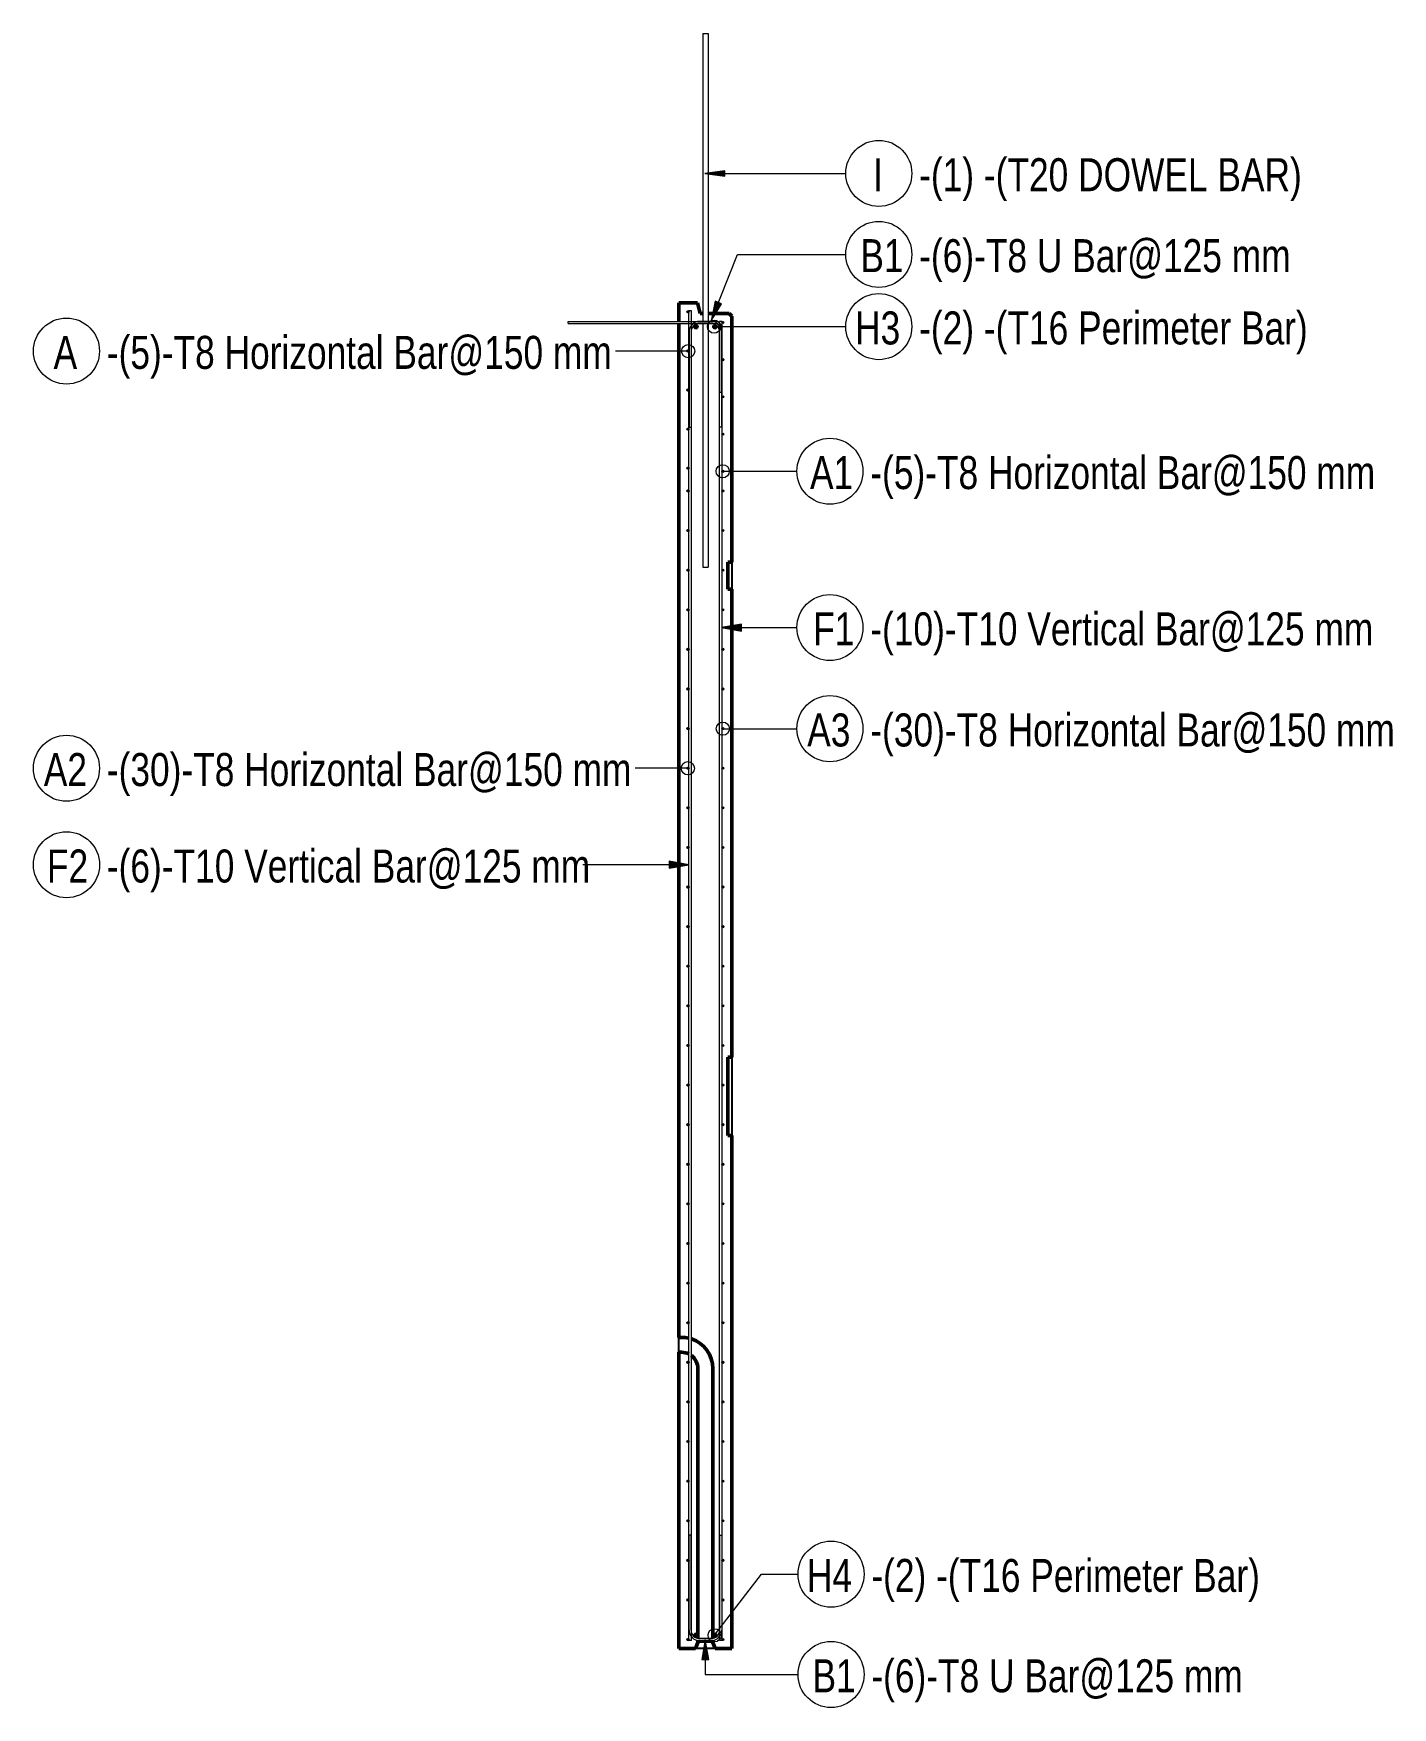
# Model space of a CAD drawing. Header units: millimetres. Extents: x 18954 to 39483, y -1618 to 21231.
# Drawn here: x 34338 to 39483, y -1618 to 4720 of the extents above.
import ezdxf

# ---------------------------------------------------------------- set-up
doc = ezdxf.new("R2010")
doc.units = ezdxf.units.MM
for name, color, linetype, lineweight in [('A-WALL', 113, 'Continuous', 25), ('S-RBAR', 171, 'Continuous', 18), ('S-RBAR-IDEN', 171, 'Continuous', 9)]:
    doc.layers.add(name, color=color, linetype=linetype, lineweight=lineweight)
doc.styles.add('Nirmala UI Semilight', font='NirmalaS.ttf', dxfattribs={"width": 0.8, "height": 125})

# ---------------------------------------------------------------- blocks, each defined once
blk = doc.blocks.new('M_Rebar Tag_rfa MARK - ARROW-794226-Elevation Right 2')
at = {"layer": 'S-RBAR-IDEN'}
blk.add_circle((21021.2, 4190.2), 125, dxfattribs=at)
blk = doc.blocks.new('M_Rebar Tag_rfa Dimension - ARROW-793927-Elevation Right 2')
at = {"layer": 'S-RBAR-IDEN'}
blk.add_circle((21021.2, 3883.7), 125, dxfattribs=at)
blk = doc.blocks.new('M_Rebar Tag_rfa MARK - DOT 1 MM-794228-Elevation Right 2')
at = {"layer": 'S-RBAR-IDEN'}
blk.add_circle((21021.2, 3610), 125, dxfattribs=at)
blk = doc.blocks.new('M_Rebar Tag_rfa Dimension - DOT 1 MM-793933-Elevation Right 2')
at = {"layer": 'S-RBAR-IDEN'}
blk.add_circle((20836.1, 2087.9), 125, dxfattribs=at)
blk = doc.blocks.new('M_Rebar Tag_rfa Dimension - DOT-793929-Elevation Right 2')
at = {"layer": 'S-RBAR-IDEN'}
blk.add_circle((20836.1, 3062.4), 125, dxfattribs=at)

msp = doc.modelspace()

# ---------------------------------------------------------------- hatches: boundary and pattern name
at = {"layer": 'S-RBAR'}
for points in [[(36815.8, 3662), (36819.8, 3666), (36815.8, 3670), (36811.8, 3666)], [(36848.4, 3601.9), (36853.9, 3609.5), (36848.4, 3617.1), (36839.5, 3614.2), (36839.5, 3604.8)], [(36920.2, 3601.9), (36925.7, 3609.5), (36920.2, 3617.1), (36911.3, 3614.2), (36911.3, 3604.8)], [(36947.8, 3622), (36951.8, 3626), (36947.8, 3630), (36943.8, 3626)], [(36815.8, 3514), (36819.8, 3518), (36815.8, 3522), (36811.8, 3518)], [(36947.8, 3481), (36951.8, 3485), (36947.8, 3489), (36943.8, 3485)], [(36815.8, 3366), (36819.8, 3370), (36815.8, 3374), (36811.8, 3370)], [(36947.8, 3340.1), (36951.8, 3344.1), (36947.8, 3348.1), (36943.8, 3344.1)], [(36815.8, 3218), (36819.8, 3222), (36815.8, 3226), (36811.8, 3222)], [(36947.8, 3199.1), (36951.8, 3203.1), (36947.8, 3207.1), (36943.8, 3203.1)], [(36815.8, 3070), (36819.8, 3074), (36815.8, 3078), (36811.8, 3074)], [(36947.8, 3058.1), (36951.8, 3062.1), (36947.8, 3066.1), (36943.8, 3062.1)], [(36815.8, 2984), (36819.8, 2988), (36815.8, 2992), (36811.8, 2988)], [(36947.8, 2984), (36951.8, 2988), (36947.8, 2992), (36943.8, 2988)], [(36815.8, 2834), (36819.8, 2838), (36815.8, 2842), (36811.8, 2838)], [(36947.8, 2834), (36951.8, 2838), (36947.8, 2842), (36943.8, 2838)], [(36815.8, 2684.1), (36819.8, 2688.1), (36815.8, 2692.1), (36811.8, 2688.1)], [(36947.8, 2684.1), (36951.8, 2688.1), (36947.8, 2692.1), (36943.8, 2688.1)], [(36815.8, 2534.1), (36819.8, 2538.1), (36815.8, 2542.1), (36811.8, 2538.1)], [(36947.8, 2534.1), (36951.8, 2538.1), (36947.8, 2542.1), (36943.8, 2538.1)], [(36815.8, 2384.1), (36819.8, 2388.1), (36815.8, 2392.1), (36811.8, 2388.1)], [(36947.8, 2384.1), (36951.8, 2388.1), (36947.8, 2392.1), (36943.8, 2388.1)], [(36815.8, 2234.2), (36819.8, 2238.2), (36815.8, 2242.2), (36811.8, 2238.2)], [(36947.8, 2234.2), (36951.8, 2238.2), (36947.8, 2242.2), (36943.8, 2238.2)], [(36815.8, 2084.2), (36819.8, 2088.2), (36815.8, 2092.2), (36811.8, 2088.2)], [(36947.8, 2084.2), (36951.8, 2088.2), (36947.8, 2092.2), (36943.8, 2088.2)], [(36815.8, 1934.2), (36819.8, 1938.2), (36815.8, 1942.2), (36811.8, 1938.2)], [(36947.8, 1934.2), (36951.8, 1938.2), (36947.8, 1942.2), (36943.8, 1938.2)], [(36815.8, 1784.3), (36819.8, 1788.3), (36815.8, 1792.3), (36811.8, 1788.3)], [(36947.8, 1784.3), (36951.8, 1788.3), (36947.8, 1792.3), (36943.8, 1788.3)], [(36815.8, 1634.3), (36819.8, 1638.3), (36815.8, 1642.3), (36811.8, 1638.3)], [(36947.8, 1634.3), (36951.8, 1638.3), (36947.8, 1642.3), (36943.8, 1638.3)], [(36815.8, 1484.3), (36819.8, 1488.3), (36815.8, 1492.3), (36811.8, 1488.3)], [(36947.8, 1484.3), (36951.8, 1488.3), (36947.8, 1492.3), (36943.8, 1488.3)], [(36815.8, 1334.4), (36819.8, 1338.4), (36815.8, 1342.4), (36811.8, 1338.4)], [(36947.8, 1334.4), (36951.8, 1338.4), (36947.8, 1342.4), (36943.8, 1338.4)], [(36815.8, 1184.4), (36819.8, 1188.4), (36815.8, 1192.4), (36811.8, 1188.4)], [(36947.8, 1184.4), (36951.8, 1188.4), (36947.8, 1192.4), (36943.8, 1188.4)], [(36815.8, 1034.4), (36819.8, 1038.4), (36815.8, 1042.4), (36811.8, 1038.4)], [(36947.8, 1034.4), (36951.8, 1038.4), (36947.8, 1042.4), (36943.8, 1038.4)], [(36815.8, 884.5), (36819.8, 888.5), (36815.8, 892.5), (36811.8, 888.5)], [(36947.8, 884.5), (36951.8, 888.5), (36947.8, 892.5), (36943.8, 888.5)], [(36815.8, 734.5), (36819.8, 738.5), (36815.8, 742.5), (36811.8, 738.5)], [(36947.8, 734.5), (36951.8, 738.5), (36947.8, 742.5), (36943.8, 738.5)], [(36815.8, 584.6), (36819.8, 588.6), (36815.8, 592.6), (36811.8, 588.6)], [(36947.8, 584.6), (36951.8, 588.6), (36947.8, 592.6), (36943.8, 588.6)], [(36815.8, 434.6), (36819.8, 438.6), (36815.8, 442.6), (36811.8, 438.6)], [(36947.8, 434.6), (36951.8, 438.6), (36947.8, 442.6), (36943.8, 438.6)], [(36815.8, 284.6), (36819.8, 288.6), (36815.8, 292.6), (36811.8, 288.6)], [(36947.8, 284.6), (36951.8, 288.6), (36947.8, 292.6), (36943.8, 288.6)], [(36815.8, 134.7), (36819.8, 138.7), (36815.8, 142.7), (36811.8, 138.7)], [(36947.8, 134.7), (36951.8, 138.7), (36947.8, 142.7), (36943.8, 138.7)], [(36815.8, -15.3), (36819.8, -11.3), (36815.8, -7.3), (36811.8, -11.3)], [(36947.8, -15.3), (36951.8, -11.3), (36947.8, -7.3), (36943.8, -11.3)], [(36815.8, -165.3), (36819.8, -161.3), (36815.8, -157.3), (36811.8, -161.3)], [(36947.8, -165.3), (36951.8, -161.3), (36947.8, -157.3), (36943.8, -161.3)], [(36815.8, -315.2), (36819.8, -311.2), (36815.8, -307.2), (36812, -311.4), (36815.1, -314.5)], [(36947.8, -315.2), (36951.8, -311.2), (36947.8, -307.2), (36943.8, -311.2)], [(36815.8, -465.2), (36819.8, -461.2), (36815.8, -457.2), (36811.8, -461.2)], [(36947.8, -465.2), (36951.8, -461.2), (36947.8, -457.2), (36943.8, -461.2)], [(36815.8, -615.2), (36819.8, -611.2), (36815.8, -607.2), (36811.8, -611.2)], [(36947.8, -615.2), (36951.8, -611.2), (36947.8, -607.2), (36943.8, -611.2)], [(36815.8, -765.1), (36819.8, -761.1), (36815.8, -757.1), (36811.8, -761.1)], [(36947.8, -765.1), (36951.8, -761.1), (36947.8, -757.1), (36943.8, -761.1)], [(36815.8, -915.1), (36819.8, -911.1), (36815.8, -907.1), (36811.8, -911.1)], [(36947.8, -915.1), (36951.8, -911.1), (36947.8, -907.1), (36943.8, -911.1)], [(36815.8, -1065.1), (36819.8, -1061.1), (36815.8, -1057.1), (36811.8, -1061.1)], [(36947.8, -1065.1), (36951.8, -1061.1), (36947.8, -1057.1), (36943.8, -1061.1)], [(36815.8, -1215), (36819.8, -1211), (36815.8, -1207), (36811.8, -1211)], [(36947.8, -1215), (36951.8, -1211), (36947.8, -1207), (36943.8, -1211)], [(36815.8, -1365), (36819.8, -1361), (36815.8, -1357), (36811.8, -1361)], [(36843.5, -1352.4), (36852.4, -1349.5), (36852.4, -1340.1), (36843.5, -1337.2), (36837.9, -1344.8)], [(36915.3, -1352.4), (36924.2, -1349.5), (36924.2, -1340.1), (36915.3, -1337.2), (36909.7, -1344.8)], [(36947.8, -1365), (36951.8, -1361), (36947.8, -1357), (36943.8, -1361)]]:
    msp.add_hatch(color=256, dxfattribs=at).paths.add_polyline_path(points)
h = msp.add_hatch(color=256, dxfattribs=at)
edge = h.paths.add_edge_path()
edge.add_arc((36815.8, 3666), 4, 0, 360)
h = msp.add_hatch(color=256, dxfattribs=at)
edge = h.paths.add_edge_path()
edge.add_arc((36845.9, 3609.5), 8, 0, 360)
h = msp.add_hatch(color=256, dxfattribs=at)
edge = h.paths.add_edge_path()
edge.add_arc((36917.7, 3609.5), 8, 0, 360)
h = msp.add_hatch(color=256, dxfattribs=at)
edge = h.paths.add_edge_path()
edge.add_arc((36947.8, 3626), 4, 0, 360)
h = msp.add_hatch(color=256, dxfattribs=at)
edge = h.paths.add_edge_path()
edge.add_arc((36815.8, 3518), 4, 0, 360)
h = msp.add_hatch(color=256, dxfattribs=at)
edge = h.paths.add_edge_path()
edge.add_arc((36947.8, 3485), 4, 0, 360)
h = msp.add_hatch(color=256, dxfattribs=at)
edge = h.paths.add_edge_path()
edge.add_arc((36815.8, 3370), 4, 0, 360)
h = msp.add_hatch(color=256, dxfattribs=at)
edge = h.paths.add_edge_path()
edge.add_arc((36947.8, 3344.1), 4, 0, 360)
h = msp.add_hatch(color=256, dxfattribs=at)
edge = h.paths.add_edge_path()
edge.add_arc((36815.8, 3222), 4, 0, 360)
h = msp.add_hatch(color=256, dxfattribs=at)
edge = h.paths.add_edge_path()
edge.add_arc((36947.8, 3203.1), 4, 0, 360)
h = msp.add_hatch(color=256, dxfattribs=at)
edge = h.paths.add_edge_path()
edge.add_arc((36815.8, 3074), 4, 0, 360)
h = msp.add_hatch(color=256, dxfattribs=at)
edge = h.paths.add_edge_path()
edge.add_arc((36947.8, 3062.1), 4, 0, 360)
h = msp.add_hatch(color=256, dxfattribs=at)
edge = h.paths.add_edge_path()
edge.add_arc((36815.8, 2988), 4, 0, 360)
h = msp.add_hatch(color=256, dxfattribs=at)
edge = h.paths.add_edge_path()
edge.add_arc((36947.8, 2988), 4, 0, 360)
h = msp.add_hatch(color=256, dxfattribs=at)
edge = h.paths.add_edge_path()
edge.add_arc((36815.8, 2838), 4, 0, 360)
h = msp.add_hatch(color=256, dxfattribs=at)
edge = h.paths.add_edge_path()
edge.add_arc((36947.8, 2838), 4, 0, 360)
h = msp.add_hatch(color=256, dxfattribs=at)
edge = h.paths.add_edge_path()
edge.add_arc((36815.8, 2688.1), 4, 0, 360)
h = msp.add_hatch(color=256, dxfattribs=at)
edge = h.paths.add_edge_path()
edge.add_arc((36947.8, 2688.1), 4, 0, 360)
h = msp.add_hatch(color=256, dxfattribs=at)
edge = h.paths.add_edge_path()
edge.add_arc((36815.8, 2538.1), 4, 0, 360)
h = msp.add_hatch(color=256, dxfattribs=at)
edge = h.paths.add_edge_path()
edge.add_arc((36947.8, 2538.1), 4, 0, 360)
h = msp.add_hatch(color=256, dxfattribs=at)
edge = h.paths.add_edge_path()
edge.add_arc((36815.8, 2388.1), 4, 0, 360)
h = msp.add_hatch(color=256, dxfattribs=at)
edge = h.paths.add_edge_path()
edge.add_arc((36947.8, 2388.1), 4, 0, 360)
h = msp.add_hatch(color=256, dxfattribs=at)
edge = h.paths.add_edge_path()
edge.add_arc((36815.8, 2238.2), 4, 0, 360)
h = msp.add_hatch(color=256, dxfattribs=at)
edge = h.paths.add_edge_path()
edge.add_arc((36947.8, 2238.2), 4, 0, 360)
h = msp.add_hatch(color=256, dxfattribs=at)
edge = h.paths.add_edge_path()
edge.add_arc((36815.8, 2088.2), 4, 0, 360)
h = msp.add_hatch(color=256, dxfattribs=at)
edge = h.paths.add_edge_path()
edge.add_arc((36947.8, 2088.2), 4, 0, 360)
h = msp.add_hatch(color=256, dxfattribs=at)
edge = h.paths.add_edge_path()
edge.add_arc((36815.8, 1938.2), 4, 0, 360)
h = msp.add_hatch(color=256, dxfattribs=at)
edge = h.paths.add_edge_path()
edge.add_arc((36947.8, 1938.2), 4, 0, 360)
h = msp.add_hatch(color=256, dxfattribs=at)
edge = h.paths.add_edge_path()
edge.add_arc((36815.8, 1788.3), 4, 0, 360)
h = msp.add_hatch(color=256, dxfattribs=at)
edge = h.paths.add_edge_path()
edge.add_arc((36947.8, 1788.3), 4, 0, 360)
h = msp.add_hatch(color=256, dxfattribs=at)
edge = h.paths.add_edge_path()
edge.add_arc((36815.8, 1638.3), 4, 0, 360)
h = msp.add_hatch(color=256, dxfattribs=at)
edge = h.paths.add_edge_path()
edge.add_arc((36947.8, 1638.3), 4, 0, 360)
h = msp.add_hatch(color=256, dxfattribs=at)
edge = h.paths.add_edge_path()
edge.add_arc((36815.8, 1488.3), 4, 0, 360)
h = msp.add_hatch(color=256, dxfattribs=at)
edge = h.paths.add_edge_path()
edge.add_arc((36947.8, 1488.3), 4, 0, 360)
h = msp.add_hatch(color=256, dxfattribs=at)
edge = h.paths.add_edge_path()
edge.add_arc((36815.8, 1338.4), 4, 0, 360)
h = msp.add_hatch(color=256, dxfattribs=at)
edge = h.paths.add_edge_path()
edge.add_arc((36947.8, 1338.4), 4, 0, 360)
h = msp.add_hatch(color=256, dxfattribs=at)
edge = h.paths.add_edge_path()
edge.add_arc((36815.8, 1188.4), 4, 0, 360)
h = msp.add_hatch(color=256, dxfattribs=at)
edge = h.paths.add_edge_path()
edge.add_arc((36947.8, 1188.4), 4, 0, 360)
h = msp.add_hatch(color=256, dxfattribs=at)
edge = h.paths.add_edge_path()
edge.add_arc((36815.8, 1038.4), 4, 0, 360)
h = msp.add_hatch(color=256, dxfattribs=at)
edge = h.paths.add_edge_path()
edge.add_arc((36947.8, 1038.4), 4, 0, 360)
h = msp.add_hatch(color=256, dxfattribs=at)
edge = h.paths.add_edge_path()
edge.add_arc((36815.8, 888.5), 4, 0, 360)
h = msp.add_hatch(color=256, dxfattribs=at)
edge = h.paths.add_edge_path()
edge.add_arc((36947.8, 888.5), 4, 0, 360)
h = msp.add_hatch(color=256, dxfattribs=at)
edge = h.paths.add_edge_path()
edge.add_arc((36815.8, 738.5), 4, 0, 360)
h = msp.add_hatch(color=256, dxfattribs=at)
edge = h.paths.add_edge_path()
edge.add_arc((36947.8, 738.5), 4, 0, 360)
h = msp.add_hatch(color=256, dxfattribs=at)
edge = h.paths.add_edge_path()
edge.add_arc((36815.8, 588.6), 4, 0, 360)
h = msp.add_hatch(color=256, dxfattribs=at)
edge = h.paths.add_edge_path()
edge.add_arc((36947.8, 588.6), 4, 0, 360)
h = msp.add_hatch(color=256, dxfattribs=at)
edge = h.paths.add_edge_path()
edge.add_arc((36815.8, 438.6), 4, 0, 360)
h = msp.add_hatch(color=256, dxfattribs=at)
edge = h.paths.add_edge_path()
edge.add_arc((36947.8, 438.6), 4, 0, 360)
h = msp.add_hatch(color=256, dxfattribs=at)
edge = h.paths.add_edge_path()
edge.add_arc((36815.8, 288.6), 4, 0, 360)
h = msp.add_hatch(color=256, dxfattribs=at)
edge = h.paths.add_edge_path()
edge.add_arc((36947.8, 288.6), 4, 0, 360)
h = msp.add_hatch(color=256, dxfattribs=at)
edge = h.paths.add_edge_path()
edge.add_arc((36815.8, 138.7), 4, 0, 360)
h = msp.add_hatch(color=256, dxfattribs=at)
edge = h.paths.add_edge_path()
edge.add_arc((36947.8, 138.7), 4, 0, 360)
h = msp.add_hatch(color=256, dxfattribs=at)
edge = h.paths.add_edge_path()
edge.add_arc((36815.8, -11.3), 4, 0, 360)
h = msp.add_hatch(color=256, dxfattribs=at)
edge = h.paths.add_edge_path()
edge.add_arc((36947.8, -11.3), 4, 0, 360)
h = msp.add_hatch(color=256, dxfattribs=at)
edge = h.paths.add_edge_path()
edge.add_arc((36815.8, -161.3), 4, 0, 360)
h = msp.add_hatch(color=256, dxfattribs=at)
edge = h.paths.add_edge_path()
edge.add_arc((36947.8, -161.3), 4, 0, 360)
h = msp.add_hatch(color=256, dxfattribs=at)
edge = h.paths.add_edge_path()
edge.add_arc((36815.8, -311.2), 4, 0, 360)
h = msp.add_hatch(color=256, dxfattribs=at)
edge = h.paths.add_edge_path()
edge.add_arc((36947.8, -311.2), 4, 0, 360)
h = msp.add_hatch(color=256, dxfattribs=at)
edge = h.paths.add_edge_path()
edge.add_arc((36815.8, -461.2), 4, 0, 360)
h = msp.add_hatch(color=256, dxfattribs=at)
edge = h.paths.add_edge_path()
edge.add_arc((36947.8, -461.2), 4, 0, 360)
h = msp.add_hatch(color=256, dxfattribs=at)
edge = h.paths.add_edge_path()
edge.add_arc((36815.8, -611.2), 4, 0, 360)
h = msp.add_hatch(color=256, dxfattribs=at)
edge = h.paths.add_edge_path()
edge.add_arc((36947.8, -611.2), 4, 0, 360)
h = msp.add_hatch(color=256, dxfattribs=at)
edge = h.paths.add_edge_path()
edge.add_arc((36815.8, -761.1), 4, 0, 360)
h = msp.add_hatch(color=256, dxfattribs=at)
edge = h.paths.add_edge_path()
edge.add_arc((36947.8, -761.1), 4, 0, 360)
h = msp.add_hatch(color=256, dxfattribs=at)
edge = h.paths.add_edge_path()
edge.add_arc((36815.8, -911.1), 4, 0, 360)
h = msp.add_hatch(color=256, dxfattribs=at)
edge = h.paths.add_edge_path()
edge.add_arc((36947.8, -911.1), 4, 0, 360)
h = msp.add_hatch(color=256, dxfattribs=at)
edge = h.paths.add_edge_path()
edge.add_arc((36815.8, -1061.1), 4, 0, 360)
h = msp.add_hatch(color=256, dxfattribs=at)
edge = h.paths.add_edge_path()
edge.add_arc((36947.8, -1061.1), 4, 0, 360)
h = msp.add_hatch(color=256, dxfattribs=at)
edge = h.paths.add_edge_path()
edge.add_arc((36815.8, -1211), 4, 0, 360)
h = msp.add_hatch(color=256, dxfattribs=at)
edge = h.paths.add_edge_path()
edge.add_arc((36947.8, -1211), 4, 0, 360)
h = msp.add_hatch(color=256, dxfattribs=at)
edge = h.paths.add_edge_path()
edge.add_arc((36815.8, -1361), 4, 0, 360)
h = msp.add_hatch(color=256, dxfattribs=at)
edge = h.paths.add_edge_path()
edge.add_arc((36845.9, -1344.8), 8, 0, 360)
h = msp.add_hatch(color=256, dxfattribs=at)
edge = h.paths.add_edge_path()
edge.add_arc((36917.7, -1344.8), 8, 0, 360)
h = msp.add_hatch(color=256, dxfattribs=at)
edge = h.paths.add_edge_path()
edge.add_arc((36947.8, -1361), 4, 0, 360)
at = {"layer": 'S-RBAR-IDEN'}
for points in [[(36880.3, 4190.2), (36955.3, 4180.3), (36955.3, 4200)], [(36903.2, 3632.1), (36943.2, 3696.9), (36918.7, 3706.6)], [(36943.3, 2470.7), (37018.3, 2457.4), (37018.3, 2483.9)], [(36819.3, 1572.8), (36744.3, 1586), (36744.3, 1559.5)], [(36881.1, -1360.8), (36867.9, -1435.8), (36894.4, -1435.8)]]:
    msp.add_hatch(color=256, dxfattribs=at).paths.add_polyline_path(points)

# ---------------------------------------------------------------- linework, layer by layer
at = {"layer": 'A-WALL', "lineweight": 50}
for p, q in [((36781.8, 3700), (36781.8, 3630)), ((36852, 3700), (36781.8, 3700)), ((36862, 3660), (36852, 3700)), ((36781.8, 3622), (36781.8, -216.7)), ((36871.8, 3660), (36862, 3660)), ((36971.8, 3660), (36891.8, 3660)), ((36981.8, 3650), (36971.8, 3660)), ((36981.8, 2718.6), (36981.8, 3650)), ((36966.9, 2616.4), (36966.9, 2718.6)), ((36966.9, 2718.6), (36981.8, 2718.6)), ((36981.8, 2616.4), (36966.9, 2616.4)), ((36981.8, 843.6), (36981.8, 2616.4)), ((36966.9, 548.1), (36966.9, 843.6)), ((36966.9, 843.6), (36981.8, 843.6)), ((36981.8, 548.1), (36966.9, 548.1)), ((36981.8, -1395), (36981.8, 548.1)), ((36781.8, -216.7), (36791.8, -216.7)), ((36781.8, -273.3), (36781.8, -1395)), ((36791.8, -273.3), (36781.8, -273.3)), ((36853.5, -1356.2), (36853.5, -335)), ((36910.2, -335), (36910.2, -1356.2)), ((36844.3, -1395), (36853.5, -1372.1)), ((36853.5, -1372.1), (36853.5, -1364.2)), ((36910.2, -1364.2), (36910.2, -1372.1)), ((36910.2, -1372.1), (36919.3, -1395)), ((36781.8, -1395), (36844.3, -1395)), ((36919.3, -1395), (36981.8, -1395))]:
    msp.add_line(p, q, dxfattribs=at)
at = {"layer": 'A-WALL'}
for p, q in [((36981.8, 2718.6), (36981.8, 2616.4)), ((36981.8, 843.6), (36981.8, 548.1)), ((36781.8, -273.3), (36781.8, -216.7)), ((36853.5, -1372), (36854.3, -1370)), ((36854.3, -1370), (36909.3, -1370)), ((36909.3, -1370), (36910.1, -1372)), ((36919.3, -1395), (36844.3, -1395))]:
    msp.add_line(p, q, dxfattribs=at)
at = {"layer": 'A-WALL', "flags": 128}
for points in [[(36818.8, -218.1), (36817, -217.7), (36812.2, -216.7), (36807.5, -216), (36802.7, -215.5), (36797.9, -215.2), (36793.1, -215), (36791.8, -215)], [(36911.8, -335), (36911.7, -330.2), (36911.5, -325.4), (36911, -320.6), (36910.3, -315.9), (36909.5, -311.2), (36908.4, -306.5), (36907.2, -301.8), (36905.8, -297.3), (36904.2, -292.7), (36902.4, -288.3), (36900.4, -283.9), (36898.3, -279.6), (36896, -275.4), (36893.5, -271.3), (36890.9, -267.2), (36888.1, -263.3), (36885.2, -259.5), (36882.1, -255.9), (36878.8, -252.3), (36875.4, -248.9), (36871.9, -245.6), (36868.3, -242.5), (36864.5, -239.5), (36860.7, -236.7), (36856.7, -234), (36852.6, -231.5), (36848.4, -229.2), (36844.1, -227), (36839.8, -225), (36835.3, -223.2), (36830.8, -221.5), (36828.8, -220.9)]]:
    msp.add_lwpolyline(points, dxfattribs=at)
at = {"layer": 'A-WALL', "lineweight": 50}
for radius, start, end in [(118.3, 76.77494, 90), (118.3, 0, 71.64836), (61.7, 63.87163, 90), (61.7, 0, 52.76617)]:
    msp.add_arc((36791.8, -335), radius, start, end, dxfattribs=at)
at = {"layer": 'S-RBAR'}
for p, q in [((36871.8, 4720), (36871.8, 3630)), ((36871.8, 4720), (36891.8, 4720)), ((36891.8, 4720), (36891.8, 3630)), ((36361.8, 3630), (36919.8, 3630)), ((36361.8, 3622), (36361.8, 3630)), ((36361.8, 3622), (36919.8, 3622)), ((36815.8, 3670), (36811.8, 3666)), ((36811.8, 3666), (36815.8, 3662)), ((36819.8, 3666), (36815.8, 3670)), ((36815.8, 3662), (36819.8, 3666)), ((36828.8, 3670), (36818.8, 3670)), ((36818.8, -1365), (36818.8, 3670)), ((36828.8, -1365), (36828.8, 3670)), ((36848.4, 3617.1), (36839.5, 3614.2)), ((36839.5, 3614.2), (36839.5, 3604.8)), ((36853.9, 3609.5), (36848.4, 3617.1)), ((36903.8, 3630), (36859.8, 3630)), ((36903.8, 3622), (36859.8, 3622)), ((36871.8, 3622), (36871.8, 2700)), ((36891.8, 3622), (36891.8, 2700)), ((36920.2, 3617.1), (36911.3, 3614.2)), ((36911.3, 3614.2), (36911.3, 3604.8)), ((36925.7, 3609.5), (36920.2, 3617.1)), ((36944.8, 3630), (36934.8, 3630)), ((36934.8, -1365), (36934.8, 3630)), ((36947.8, 3630), (36943.8, 3626)), ((36943.8, 3626), (36947.8, 3622)), ((36944.8, -1365), (36944.8, 3630)), ((36951.8, 3626), (36947.8, 3630)), ((36947.8, 3622), (36951.8, 3626)), ((36819.8, 3590), (36819.8, 3230)), ((36827.8, 3590), (36827.8, 3230)), ((36839.5, 3604.8), (36848.4, 3601.9)), ((36848.4, 3601.9), (36853.9, 3609.5)), ((36911.3, 3604.8), (36920.2, 3601.9)), ((36920.2, 3601.9), (36925.7, 3609.5)), ((36935.8, 3606), (36935.8, 3362)), ((36935.8, 3230), (36935.8, 3590)), ((36943.8, 3606), (36943.8, 3362)), ((36943.8, 3230), (36943.8, 3590)), ((36815.8, 3522), (36811.8, 3518)), ((36811.8, 3518), (36815.8, 3514)), ((36819.8, 3518), (36815.8, 3522)), ((36815.8, 3514), (36819.8, 3518)), ((36947.8, 3489), (36943.8, 3485)), ((36951.8, 3485), (36947.8, 3489)), ((36943.8, 3485), (36947.8, 3481)), ((36947.8, 3481), (36951.8, 3485)), ((36815.8, 3374), (36811.8, 3370)), ((36811.8, 3370), (36815.8, 3366)), ((36819.8, 3370), (36815.8, 3374)), ((36815.8, 3366), (36819.8, 3370)), ((36935.8, 3362), (36943.8, 3362)), ((36947.8, 3348.1), (36943.8, 3344.1)), ((36943.8, 3344.1), (36947.8, 3340.1)), ((36951.8, 3344.1), (36947.8, 3348.1)), ((36947.8, 3340.1), (36951.8, 3344.1)), ((36815.8, 3226), (36811.8, 3222)), ((36811.8, 3222), (36815.8, 3218)), ((36819.8, 3222), (36815.8, 3226)), ((36815.8, 3218), (36819.8, 3222)), ((36819.8, 3230), (36827.8, 3230)), ((36943.8, 3230), (36935.8, 3230)), ((36947.8, 3207.1), (36943.8, 3203.1)), ((36943.8, 3203.1), (36947.8, 3199.1)), ((36951.8, 3203.1), (36947.8, 3207.1)), ((36947.8, 3199.1), (36951.8, 3203.1)), ((36815.8, 3078), (36811.8, 3074)), ((36811.8, 3074), (36815.8, 3070)), ((36819.8, 3074), (36815.8, 3078)), ((36815.8, 3070), (36819.8, 3074)), ((36947.8, 3066.1), (36943.8, 3062.1)), ((36943.8, 3062.1), (36947.8, 3058.1)), ((36951.8, 3062.1), (36947.8, 3066.1)), ((36947.8, 3058.1), (36951.8, 3062.1)), ((36815.8, 2992), (36811.8, 2988)), ((36811.8, 2988), (36815.8, 2984)), ((36819.8, 2988), (36815.8, 2992)), ((36815.8, 2984), (36819.8, 2988)), ((36947.8, 2992), (36943.8, 2988)), ((36943.8, 2988), (36947.8, 2984)), ((36951.8, 2988), (36947.8, 2992)), ((36947.8, 2984), (36951.8, 2988)), ((36815.8, 2842), (36811.8, 2838)), ((36811.8, 2838), (36815.8, 2834)), ((36819.8, 2838), (36815.8, 2842)), ((36815.8, 2834), (36819.8, 2838)), ((36947.8, 2842), (36943.8, 2838)), ((36943.8, 2838), (36947.8, 2834)), ((36951.8, 2838), (36947.8, 2842)), ((36947.8, 2834), (36951.8, 2838)), ((36815.8, 2692.1), (36811.8, 2688.1)), ((36811.8, 2688.1), (36815.8, 2684.1)), ((36819.8, 2688.1), (36815.8, 2692.1)), ((36815.8, 2684.1), (36819.8, 2688.1)), ((36871.8, 2700), (36891.8, 2700)), ((36947.8, 2692.1), (36943.8, 2688.1)), ((36943.8, 2688.1), (36947.8, 2684.1)), ((36951.8, 2688.1), (36947.8, 2692.1)), ((36947.8, 2684.1), (36951.8, 2688.1)), ((36815.8, 2542.1), (36811.8, 2538.1)), ((36811.8, 2538.1), (36815.8, 2534.1)), ((36819.8, 2538.1), (36815.8, 2542.1)), ((36815.8, 2534.1), (36819.8, 2538.1)), ((36947.8, 2542.1), (36943.8, 2538.1)), ((36943.8, 2538.1), (36947.8, 2534.1)), ((36951.8, 2538.1), (36947.8, 2542.1)), ((36947.8, 2534.1), (36951.8, 2538.1)), ((36815.8, 2392.1), (36811.8, 2388.1)), ((36811.8, 2388.1), (36815.8, 2384.1)), ((36819.8, 2388.1), (36815.8, 2392.1)), ((36815.8, 2384.1), (36819.8, 2388.1)), ((36947.8, 2392.1), (36943.8, 2388.1)), ((36943.8, 2388.1), (36947.8, 2384.1)), ((36951.8, 2388.1), (36947.8, 2392.1)), ((36947.8, 2384.1), (36951.8, 2388.1)), ((36815.8, 2242.2), (36811.8, 2238.2)), ((36811.8, 2238.2), (36815.8, 2234.2)), ((36819.8, 2238.2), (36815.8, 2242.2)), ((36815.8, 2234.2), (36819.8, 2238.2)), ((36947.8, 2242.2), (36943.8, 2238.2)), ((36943.8, 2238.2), (36947.8, 2234.2)), ((36951.8, 2238.2), (36947.8, 2242.2)), ((36947.8, 2234.2), (36951.8, 2238.2)), ((36815.8, 2092.2), (36811.8, 2088.2)), ((36819.8, 2088.2), (36815.8, 2092.2)), ((36947.8, 2092.2), (36943.8, 2088.2)), ((36951.8, 2088.2), (36947.8, 2092.2)), ((36811.8, 2088.2), (36815.8, 2084.2)), ((36815.8, 2084.2), (36819.8, 2088.2)), ((36943.8, 2088.2), (36947.8, 2084.2)), ((36947.8, 2084.2), (36951.8, 2088.2)), ((36815.8, 1942.2), (36811.8, 1938.2)), ((36811.8, 1938.2), (36815.8, 1934.2)), ((36819.8, 1938.2), (36815.8, 1942.2)), ((36815.8, 1934.2), (36819.8, 1938.2)), ((36947.8, 1942.2), (36943.8, 1938.2)), ((36943.8, 1938.2), (36947.8, 1934.2)), ((36951.8, 1938.2), (36947.8, 1942.2)), ((36947.8, 1934.2), (36951.8, 1938.2)), ((36815.8, 1792.3), (36811.8, 1788.3)), ((36811.8, 1788.3), (36815.8, 1784.3)), ((36819.8, 1788.3), (36815.8, 1792.3)), ((36815.8, 1784.3), (36819.8, 1788.3)), ((36947.8, 1792.3), (36943.8, 1788.3)), ((36943.8, 1788.3), (36947.8, 1784.3)), ((36951.8, 1788.3), (36947.8, 1792.3)), ((36947.8, 1784.3), (36951.8, 1788.3)), ((36815.8, 1642.3), (36811.8, 1638.3)), ((36811.8, 1638.3), (36815.8, 1634.3)), ((36819.8, 1638.3), (36815.8, 1642.3)), ((36815.8, 1634.3), (36819.8, 1638.3)), ((36947.8, 1642.3), (36943.8, 1638.3)), ((36943.8, 1638.3), (36947.8, 1634.3)), ((36951.8, 1638.3), (36947.8, 1642.3)), ((36947.8, 1634.3), (36951.8, 1638.3)), ((36815.8, 1492.3), (36811.8, 1488.3)), ((36811.8, 1488.3), (36815.8, 1484.3)), ((36819.8, 1488.3), (36815.8, 1492.3)), ((36815.8, 1484.3), (36819.8, 1488.3)), ((36947.8, 1492.3), (36943.8, 1488.3)), ((36943.8, 1488.3), (36947.8, 1484.3)), ((36951.8, 1488.3), (36947.8, 1492.3)), ((36947.8, 1484.3), (36951.8, 1488.3)), ((36815.8, 1342.4), (36811.8, 1338.4)), ((36811.8, 1338.4), (36815.8, 1334.4)), ((36819.8, 1338.4), (36815.8, 1342.4)), ((36815.8, 1334.4), (36819.8, 1338.4)), ((36947.8, 1342.4), (36943.8, 1338.4)), ((36943.8, 1338.4), (36947.8, 1334.4)), ((36951.8, 1338.4), (36947.8, 1342.4)), ((36947.8, 1334.4), (36951.8, 1338.4)), ((36815.8, 1192.4), (36811.8, 1188.4)), ((36811.8, 1188.4), (36815.8, 1184.4)), ((36819.8, 1188.4), (36815.8, 1192.4)), ((36815.8, 1184.4), (36819.8, 1188.4)), ((36947.8, 1192.4), (36943.8, 1188.4)), ((36943.8, 1188.4), (36947.8, 1184.4)), ((36951.8, 1188.4), (36947.8, 1192.4)), ((36947.8, 1184.4), (36951.8, 1188.4)), ((36815.8, 1042.4), (36811.8, 1038.4)), ((36811.8, 1038.4), (36815.8, 1034.4)), ((36819.8, 1038.4), (36815.8, 1042.4)), ((36815.8, 1034.4), (36819.8, 1038.4)), ((36947.8, 1042.4), (36943.8, 1038.4)), ((36943.8, 1038.4), (36947.8, 1034.4)), ((36951.8, 1038.4), (36947.8, 1042.4)), ((36947.8, 1034.4), (36951.8, 1038.4)), ((36815.8, 892.5), (36811.8, 888.5)), ((36811.8, 888.5), (36815.8, 884.5)), ((36819.8, 888.5), (36815.8, 892.5)), ((36815.8, 884.5), (36819.8, 888.5)), ((36947.8, 892.5), (36943.8, 888.5)), ((36943.8, 888.5), (36947.8, 884.5)), ((36951.8, 888.5), (36947.8, 892.5)), ((36947.8, 884.5), (36951.8, 888.5)), ((36815.8, 742.5), (36811.8, 738.5)), ((36811.8, 738.5), (36815.8, 734.5)), ((36819.8, 738.5), (36815.8, 742.5)), ((36815.8, 734.5), (36819.8, 738.5)), ((36947.8, 742.5), (36943.8, 738.5)), ((36943.8, 738.5), (36947.8, 734.5)), ((36951.8, 738.5), (36947.8, 742.5)), ((36947.8, 734.5), (36951.8, 738.5)), ((36815.8, 592.6), (36811.8, 588.6)), ((36811.8, 588.6), (36815.8, 584.6)), ((36819.8, 588.6), (36815.8, 592.6)), ((36815.8, 584.6), (36819.8, 588.6)), ((36947.8, 592.6), (36943.8, 588.6)), ((36943.8, 588.6), (36947.8, 584.6)), ((36951.8, 588.6), (36947.8, 592.6)), ((36947.8, 584.6), (36951.8, 588.6)), ((36815.8, 442.6), (36811.8, 438.6)), ((36811.8, 438.6), (36815.8, 434.6)), ((36819.8, 438.6), (36815.8, 442.6)), ((36815.8, 434.6), (36819.8, 438.6)), ((36947.8, 442.6), (36943.8, 438.6)), ((36943.8, 438.6), (36947.8, 434.6)), ((36951.8, 438.6), (36947.8, 442.6)), ((36947.8, 434.6), (36951.8, 438.6)), ((36815.8, 292.6), (36811.8, 288.6)), ((36811.8, 288.6), (36815.8, 284.6)), ((36819.8, 288.6), (36815.8, 292.6)), ((36815.8, 284.6), (36819.8, 288.6)), ((36947.8, 292.6), (36943.8, 288.6)), ((36943.8, 288.6), (36947.8, 284.6)), ((36951.8, 288.6), (36947.8, 292.6)), ((36947.8, 284.6), (36951.8, 288.6)), ((36815.8, 142.7), (36811.8, 138.7)), ((36811.8, 138.7), (36815.8, 134.7)), ((36819.8, 138.7), (36815.8, 142.7)), ((36815.8, 134.7), (36819.8, 138.7)), ((36947.8, 142.7), (36943.8, 138.7)), ((36943.8, 138.7), (36947.8, 134.7)), ((36951.8, 138.7), (36947.8, 142.7)), ((36947.8, 134.7), (36951.8, 138.7)), ((36815.8, -7.3), (36811.8, -11.3)), ((36811.8, -11.3), (36815.8, -15.3)), ((36819.8, -11.3), (36815.8, -7.3)), ((36815.8, -15.3), (36819.8, -11.3)), ((36947.8, -7.3), (36943.8, -11.3)), ((36943.8, -11.3), (36947.8, -15.3)), ((36951.8, -11.3), (36947.8, -7.3)), ((36947.8, -15.3), (36951.8, -11.3)), ((36815.8, -157.3), (36811.8, -161.3)), ((36811.8, -161.3), (36815.8, -165.3)), ((36819.8, -161.3), (36815.8, -157.3)), ((36815.8, -165.3), (36819.8, -161.3)), ((36947.8, -157.3), (36943.8, -161.3)), ((36943.8, -161.3), (36947.8, -165.3)), ((36951.8, -161.3), (36947.8, -157.3)), ((36947.8, -165.3), (36951.8, -161.3)), ((36815.8, -307.2), (36812, -311.4)), ((36812, -311.4), (36815.1, -314.5)), ((36815.1, -314.5), (36815.8, -315.2)), ((36819.8, -311.2), (36815.8, -307.2)), ((36815.8, -315.2), (36819.8, -311.2)), ((36947.8, -307.2), (36943.8, -311.2)), ((36943.8, -311.2), (36947.8, -315.2)), ((36951.8, -311.2), (36947.8, -307.2)), ((36947.8, -315.2), (36951.8, -311.2)), ((36815.8, -457.2), (36811.8, -461.2)), ((36811.8, -461.2), (36815.8, -465.2)), ((36819.8, -461.2), (36815.8, -457.2)), ((36815.8, -465.2), (36819.8, -461.2)), ((36947.8, -457.2), (36943.8, -461.2)), ((36943.8, -461.2), (36947.8, -465.2)), ((36951.8, -461.2), (36947.8, -457.2)), ((36947.8, -465.2), (36951.8, -461.2)), ((36815.8, -607.2), (36811.8, -611.2)), ((36811.8, -611.2), (36815.8, -615.2)), ((36819.8, -611.2), (36815.8, -607.2)), ((36815.8, -615.2), (36819.8, -611.2)), ((36947.8, -607.2), (36943.8, -611.2)), ((36943.8, -611.2), (36947.8, -615.2)), ((36951.8, -611.2), (36947.8, -607.2)), ((36947.8, -615.2), (36951.8, -611.2)), ((36815.8, -757.1), (36811.8, -761.1)), ((36819.8, -761.1), (36815.8, -757.1)), ((36947.8, -757.1), (36943.8, -761.1)), ((36951.8, -761.1), (36947.8, -757.1)), ((36811.8, -761.1), (36815.8, -765.1)), ((36815.8, -765.1), (36819.8, -761.1)), ((36943.8, -761.1), (36947.8, -765.1)), ((36947.8, -765.1), (36951.8, -761.1)), ((36815.8, -907.1), (36811.8, -911.1)), ((36811.8, -911.1), (36815.8, -915.1)), ((36819.8, -911.1), (36815.8, -907.1)), ((36815.8, -915.1), (36819.8, -911.1)), ((36947.8, -907.1), (36943.8, -911.1)), ((36943.8, -911.1), (36947.8, -915.1)), ((36951.8, -911.1), (36947.8, -907.1)), ((36947.8, -915.1), (36951.8, -911.1)), ((36827.8, -965), (36819.8, -965)), ((36819.8, -1325), (36819.8, -965)), ((36827.8, -1325), (36827.8, -965)), ((36935.8, -965), (36935.8, -1325)), ((36935.8, -965), (36943.8, -965)), ((36943.8, -965), (36943.8, -1325)), ((36815.8, -1057.1), (36811.8, -1061.1)), ((36811.8, -1061.1), (36815.8, -1065.1)), ((36819.8, -1061.1), (36815.8, -1057.1)), ((36815.8, -1065.1), (36819.8, -1061.1)), ((36947.8, -1057.1), (36943.8, -1061.1)), ((36943.8, -1061.1), (36947.8, -1065.1)), ((36951.8, -1061.1), (36947.8, -1057.1)), ((36947.8, -1065.1), (36951.8, -1061.1)), ((36815.8, -1207), (36811.8, -1211)), ((36811.8, -1211), (36815.8, -1215)), ((36819.8, -1211), (36815.8, -1207)), ((36815.8, -1215), (36819.8, -1211)), ((36947.8, -1207), (36943.8, -1211)), ((36943.8, -1211), (36947.8, -1215)), ((36951.8, -1211), (36947.8, -1207)), ((36947.8, -1215), (36951.8, -1211)), ((36815.8, -1357), (36811.8, -1361)), ((36811.8, -1361), (36815.8, -1365)), ((36819.8, -1361), (36815.8, -1357)), ((36815.8, -1365), (36819.8, -1361)), ((36828.8, -1365), (36818.8, -1365)), ((36843.5, -1337.2), (36837.9, -1344.8)), ((36837.9, -1344.8), (36843.5, -1352.4)), ((36852.4, -1340.1), (36843.5, -1337.2)), ((36843.5, -1352.4), (36852.4, -1349.5)), ((36852.4, -1349.5), (36852.4, -1340.1)), ((36903.8, -1357), (36859.8, -1357)), ((36903.8, -1365), (36859.8, -1365)), ((36915.3, -1337.2), (36909.7, -1344.8)), ((36909.7, -1344.8), (36915.3, -1352.4)), ((36924.2, -1340.1), (36915.3, -1337.2)), ((36915.3, -1352.4), (36924.2, -1349.5)), ((36924.2, -1349.5), (36924.2, -1340.1)), ((36944.8, -1365), (36934.8, -1365)), ((36947.8, -1357), (36943.8, -1361)), ((36943.8, -1361), (36947.8, -1365)), ((36951.8, -1361), (36947.8, -1357)), ((36947.8, -1365), (36951.8, -1361))]:
    msp.add_line(p, q, dxfattribs=at)
for centre, radius in [((36815.8, 3666), 4), ((36845.9, 3609.5), 8), ((36917.7, 3609.5), 8), ((36947.8, 3626), 4), ((36815.8, 3518), 4), ((36947.8, 3485), 4), ((36815.8, 3370), 4), ((36947.8, 3344.1), 4), ((36815.8, 3222), 4), ((36947.8, 3203.1), 4), ((36815.8, 3074), 4), ((36947.8, 3062.1), 4), ((36815.8, 2988), 4), ((36947.8, 2988), 4), ((36815.8, 2838), 4), ((36947.8, 2838), 4), ((36815.8, 2688.1), 4), ((36947.8, 2688.1), 4), ((36815.8, 2538.1), 4), ((36947.8, 2538.1), 4), ((36815.8, 2388.1), 4), ((36947.8, 2388.1), 4), ((36815.8, 2238.2), 4), ((36947.8, 2238.2), 4), ((36815.8, 2088.2), 4), ((36947.8, 2088.2), 4), ((36815.8, 1938.2), 4), ((36947.8, 1938.2), 4), ((36815.8, 1788.3), 4), ((36947.8, 1788.3), 4), ((36815.8, 1638.3), 4), ((36947.8, 1638.3), 4), ((36815.8, 1488.3), 4), ((36947.8, 1488.3), 4), ((36815.8, 1338.4), 4), ((36947.8, 1338.4), 4), ((36815.8, 1188.4), 4), ((36947.8, 1188.4), 4), ((36815.8, 1038.4), 4), ((36947.8, 1038.4), 4), ((36815.8, 888.5), 4), ((36947.8, 888.5), 4), ((36815.8, 738.5), 4), ((36947.8, 738.5), 4), ((36815.8, 588.6), 4), ((36947.8, 588.6), 4), ((36815.8, 438.6), 4), ((36947.8, 438.6), 4), ((36815.8, 288.6), 4), ((36947.8, 288.6), 4), ((36815.8, 138.7), 4), ((36947.8, 138.7), 4), ((36815.8, -11.3), 4), ((36947.8, -11.3), 4), ((36815.8, -161.3), 4), ((36947.8, -161.3), 4), ((36815.8, -311.2), 4), ((36947.8, -311.2), 4), ((36815.8, -461.2), 4), ((36947.8, -461.2), 4), ((36815.8, -611.2), 4), ((36947.8, -611.2), 4), ((36815.8, -761.1), 4), ((36947.8, -761.1), 4), ((36815.8, -911.1), 4), ((36947.8, -911.1), 4), ((36815.8, -1061.1), 4), ((36947.8, -1061.1), 4), ((36815.8, -1211), 4), ((36947.8, -1211), 4), ((36815.8, -1361), 4), ((36845.9, -1344.8), 8), ((36917.7, -1344.8), 8), ((36947.8, -1361), 4)]:
    msp.add_circle(centre, radius, dxfattribs=at)
for centre, radius, start, end in [((36859.8, 3590), 40, 90, 180), ((36859.8, 3590), 32, 90, 180), ((36903.8, 3590), 40, 360, 90), ((36903.8, 3590), 32, 0, 90), ((36919.8, 3606), 24, 360, 90), ((36919.8, 3606), 16, 0, 90), ((36859.8, -1325), 40, 180, 270), ((36859.8, -1325), 32, 180, 270), ((36903.8, -1325), 32, 270, 360), ((36903.8, -1325), 40, 270, 0)]:
    msp.add_arc(centre, radius, start, end, dxfattribs=at)
at = {"layer": 'S-RBAR-IDEN'}
for p, q in [((36955.3, 4200), (36880.3, 4190.2)), ((36880.3, 4190.2), (36955.3, 4180.3)), ((36880.3, 4190.2), (37413.4, 4190.2)), ((36955.3, 4180.3), (36955.3, 4200)), ((36903.2, 3632.1), (37003.4, 3883.7)), ((37003.4, 3883.7), (37413.4, 3883.7)), ((36918.7, 3706.6), (36903.2, 3632.1)), ((36903.2, 3632.1), (36943.2, 3696.9)), ((36943.2, 3696.9), (36918.7, 3706.6)), ((36914.7, 3610), (37413.4, 3610)), ((36816.4, 3517.5), (36542, 3517.5)), ((36947.5, 3062.4), (37228.4, 3062.4)), ((37018.3, 2483.9), (36943.3, 2470.7)), ((37018.3, 2457.4), (37018.3, 2483.9)), ((36943.3, 2470.7), (37018.3, 2457.4)), ((36943.3, 2470.7), (37228.4, 2470.7)), ((36947.7, 2087.9), (37228.4, 2087.9)), ((36815.5, 1938), (36616, 1938)), ((36819.3, 1572.8), (36744.3, 1586)), ((36744.3, 1586), (36744.3, 1559.5)), ((36819.3, 1572.8), (36417.6, 1572.8)), ((36744.3, 1559.5), (36819.3, 1572.8)), ((36916.9, -1344.8), (37094.9, -1113.3)), ((37094.9, -1113.3), (37232.5, -1113.3)), ((36881.1, -1360.8), (36867.9, -1435.8)), ((36894.4, -1435.8), (36881.1, -1360.8)), ((36881.1, -1360.8), (36881.1, -1493.2)), ((36867.9, -1435.8), (36894.4, -1435.8)), ((36881.1, -1493.2), (37232.5, -1493.2))]:
    msp.add_line(p, q, dxfattribs=at)
for centre in [(36914.7, 3610), (36816.4, 3517.5), (36947.5, 3062.4), (36947.7, 2087.9), (36815.5, 1938), (36916.9, -1344.8)]:
    msp.add_circle(centre, 25, dxfattribs=at)

# ---------------------------------------------------------------- block references
for name, p in [('M_Rebar Tag_rfa MARK - ARROW-794226-Elevation Right 2', (16517.3, 0)), ('M_Rebar Tag_rfa Dimension - ARROW-793927-Elevation Right 2', (16517.3, 0)), ('M_Rebar Tag_rfa MARK - DOT 1 MM-794228-Elevation Right 2', (16517.3, 0)), ('M_Rebar Tag_rfa Dimension - DOT 1 MM-793933-Elevation Right 2', (13626.7, 1429.7)), ('M_Rebar Tag_rfa Dimension - DOT-793929-Elevation Right 2', (16517.3, 0)), ('M_Rebar Tag_rfa Dimension - ARROW-793927-Elevation Right 2', (16332.2, -1413)), ('M_Rebar Tag_rfa Dimension - DOT 1 MM-793933-Elevation Right 2', (16517.3, 0)), ('M_Rebar Tag_rfa Dimension - DOT 1 MM-793933-Elevation Right 2', (13626.7, -149.9)), ('M_Rebar Tag_rfa Dimension - ARROW-793927-Elevation Right 2', (13441.7, -2310.9)), ('M_Rebar Tag_rfa MARK - DOT 1 MM-794228-Elevation Right 2', (16336.3, -4723.3)), ('M_Rebar Tag_rfa Dimension - ARROW-793927-Elevation Right 2', (16336.3, -5376.8))]:
    msp.add_blockref(name, p, dxfattribs=at)

# ---------------------------------------------------------------- texts
at = {"layer": 'S-RBAR-IDEN', "char_height": 125, "attachment_point": 1, "style": 'Nirmala UI Semilight'}
for s, insert, width in [('I', (37517.3, 4247.8), 41.688), ('-(1) -(T20 DOWEL BAR)', (37691.2, 4247.8), 1670.717), ('B1', (37468.5, 3941.3), 160.337), ('-(6)-T8 U Bar@125 mm', (37691.2, 3941.3), 1686.75), ('H3', (37448.5, 3667.6), 208.439), ('-(2) -(T16 Perimeter Bar)', (37691.2, 3667.6), 1747.679), ('A', (34413.9, 3575.1), 109.029), ('-(5)-T8 Horizontal Bar@150 mm', (34615.6, 3575.1), 2331.307), ('A1', (37278, 3120), 173.164), ('-(5)-T8 Horizontal Bar@150 mm', (37506.2, 3120), 2331.307), ('F1', (37289.8, 2528.3), 144.304), ('-(10)-T10 Vertical Bar@125 mm', (37506.2, 2528.3), 2244.725), ('A3', (37267.4, 2145.5), 198.818), ('-(30)-T8 Horizontal Bar@150 mm', (37506.2, 2145.5), 2421.096), ('A2', (34376.9, 1995.6), 198.818), ('-(30)-T8 Horizontal Bar@150 mm', (34615.6, 1995.6), 2421.096), ('F2', (34388.9, 1630.4), 169.958), ('-(6)-T10 Vertical Bar@125 mm', (34615.6, 1630.4), 2180.59), ('H4', (37266.3, -1055.7), 211.645), ('-(2) -(T16 Perimeter Bar)', (37510.2, -1055.7), 1747.679), ('B1', (37287.5, -1435.6), 160.337), ('-(6)-T8 U Bar@125 mm', (37510.2, -1435.6), 1686.75)]:
    msp.add_mtext(s, dxfattribs=dict(at, insert=insert, width=width))

doc.saveas('drawing.dxf')
